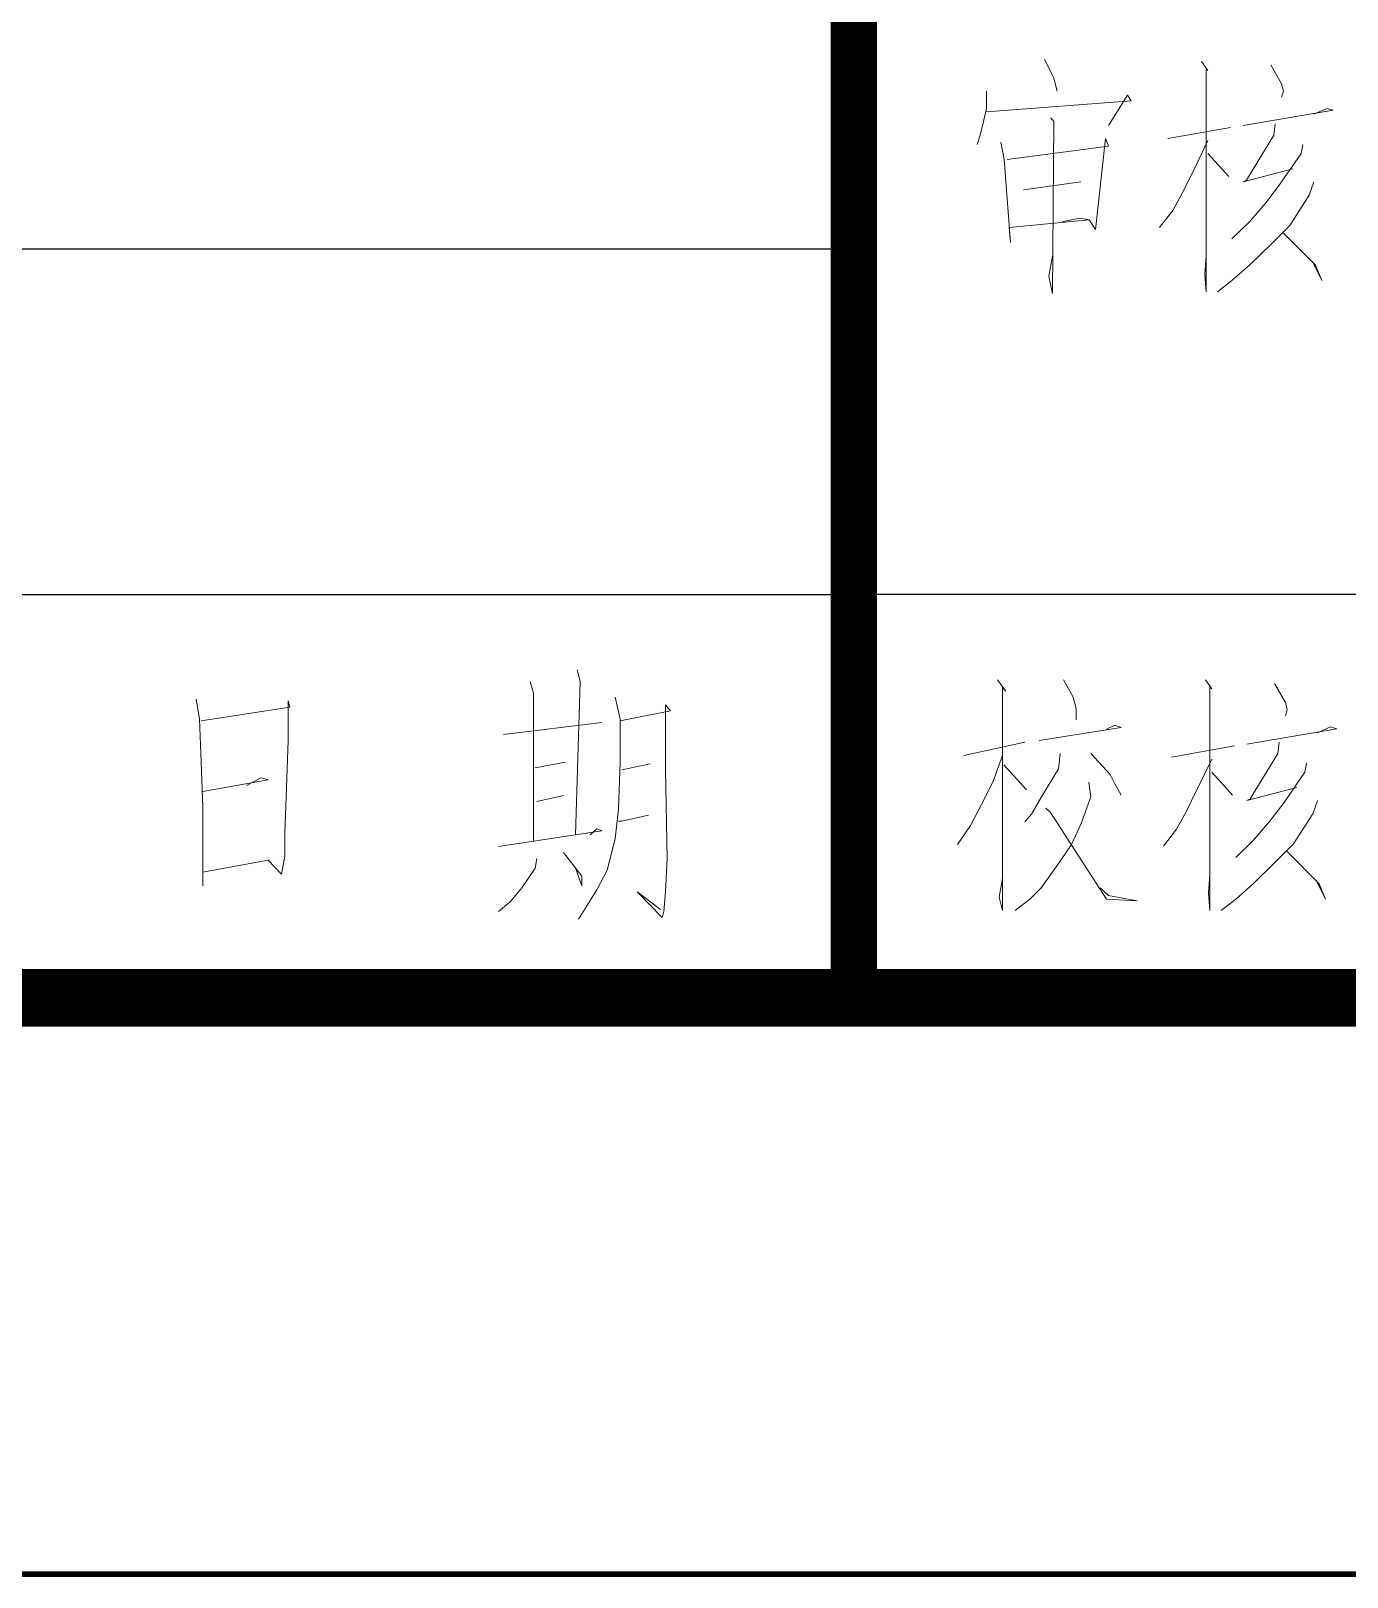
# Model space of a CAD drawing. Extents: x 175045 to 467920, y -30962 to 28493.
# Drawn here: x 447467 to 449751, y -30937 to -28253 of the extents above; entities that cross this region are included whole.
import ezdxf

# ---------------------------------------------------------------- set-up
doc = ezdxf.new("R2010")
doc.units = 0
doc.header["$LTSCALE"] = 1000
doc.header["$MEASUREMENT"] = 0
doc.layers.add('HQ1', color=7, linetype='Continuous')

# ---------------------------------------------------------------- blocks, each defined once
blk = doc.blocks.new('GEDI_WK_A1')
at = {"color": 3}
for points, const_width in [([(0, 0), (841, 0), (841, 594), (0, 594)], 0.1), ([(25, 10), (831, 10), (831, 584), (25, 584)], 1)]:
    blk.add_lwpolyline(points, close=True, dxfattribs=dict(at, const_width=const_width))
blk = doc.blocks.new('GEDI_HQ1_2012')
at = {"layer": 'HQ1', "color": 2}
for p, q in [((0, 0), (0, 37)), ((-65, 13), (0, 13)), ((-65, 7), (0, 7)), ((0, 0), (0, 7)), ((-65, 0), (0, 0))]:
    blk.add_line(p, q, dxfattribs=at)
at = {"layer": 'HQ1', "color": 7, "lineweight": 0}
for points in [[(-4.803, 5.697), (-4.749, 5.493), (-4.832, 2.833)], [(-5.615, 5.493), (-5.557, 5.289), (-5.557, 2.731)], [(-11.411, 5.187), (-11.353, 4.844), (-11.324, 4.094), (-11.295, 3.31), (-11.295, 3.208), (-11.295, 2.662), (-11.295, 1.944), (-11.295, 2.185), (-10.165, 2.389), (-9.932, 2.148), (-9.874, 2.458), (-9.874, 2.866), (-9.845, 3.649), (-9.816, 4.469), (-9.816, 5.154), (-9.787, 5.048), (-11.324, 4.811)], [(-4.14, 5.219), (-4.053, 4.844), (-4.053, 4.094), (-4.082, 3.274), (-4.14, 2.764), (-4.282, 2.218), (-4.457, 1.875), (-4.778, 1.365)], [(-4.053, 4.811), (-3.182, 4.983), (-3.27, 5.085), (-3.27, 4.028), (-3.27, 3.959), (-3.24, 2.422), (-3.27, 1.842), (-3.299, 1.5), (-3.328, 1.398), (-3.761, 1.842), (-3.357, 1.536)], [(-6.078, 4.571), (-4.37, 4.779)], [(-5.528, 3.992), (-5.007, 4.094)], [(-4.024, 3.959), (-3.532, 4.061)], [(-11.295, 3.584), (-10.165, 3.788), (-10.282, 3.82), (-10.541, 3.686)], [(-5.499, 3.412), (-5.036, 3.514)], [(-4.082, 3.07), (-4.024, 3.07), (-3.561, 3.172)], [(-6.166, 2.629), (-4.37, 2.899), (-4.457, 2.935), (-4.574, 2.833)], [(-5.499, 2.422), (-5.528, 2.25), (-5.761, 1.912), (-5.965, 1.671), (-6.166, 1.5)], [(-5.036, 2.524), (-4.719, 2.116), (-4.719, 1.944), (-4.832, 2.25)]]:
    blk.add_lwpolyline(points, dxfattribs=at)

msp = doc.modelspace()

# ---------------------------------------------------------------- linework, layer by layer
at = {"color": 2}
msp.add_line((466895.4, -29231.7), (448895.4, -29231.7), dxfattribs=at)
at = {"color": 7}
msp.add_line((466895.4, -29931.7), (448895.4, -29931.7), dxfattribs=at)
at = {"color": 2, "const_width": 80}
msp.add_lwpolyline([(448895.4, -29931.7), (448895.4, -25931.7)], dxfattribs=at)
at = {"color": 7, "lineweight": 0}
for points in [[(449226, -28302.3), (449242.5, -28335.3), (449248, -28358)], [(449498.9, -28306.3), (449509.9, -28321.9), (449506.7, -28318.8), (449506.7, -28706.2), (449504.4, -28676.4), (449506.7, -28643.5)], [(449618.9, -28312.5), (449637.7, -28345.5), (449640.8, -28358), (449637.7, -28368.2)], [(449125.6, -28358), (449125.6, -28387.8), (449120.1, -28410.6), (449114.6, -28434.1), (449109.2, -28450.6)], [(449125.6, -28394.1), (449376.6, -28374.5), (449370.3, -28365.1), (449337.4, -28417.6)], [(449571, -28417.6), (449727.1, -28391), (449716.1, -28387.8), (449693.4, -28398)], [(449237, -28404.3), (449242.5, -28410.6), (449240.1, -28709.3), (449233.8, -28679.5), (449240.1, -28643.5)], [(449626.7, -28414.5), (449624.4, -28434.1), (449576.5, -28512.5), (449571, -28515.6), (449657.3, -28492.9)], [(449303.6, -28581.5), (449314.6, -28598), (449331.9, -28440.4), (449337.4, -28453.7), (449161.7, -28476.4)], [(449549.1, -28420.8), (449440.1, -28440.4)], [(449150.7, -28446.6), (449156.2, -28476.4), (449167.2, -28620.7), (449164.8, -28594.8), (449303.6, -28581.5), (449287.2, -28578.4), (449256.6, -28584.7)], [(449509.9, -28443.5), (449484.8, -28496), (449465.2, -28535.2), (449448.7, -28565), (449426, -28594.8)], [(449509.9, -28466.2), (449546, -28506.2)], [(449674.6, -28450.6), (449671.4, -28466.2), (449637.7, -28515.6), (449635.4, -28518.8), (449610.3, -28551.7), (449582, -28584.7), (449551.4, -28614.5)], [(449189.9, -28529), (449289.5, -28515.6)], [(449693.4, -28515.6), (449685.5, -28538.4), (449651.8, -28590.9), (449618.9, -28623.9), (449582, -28659.9), (449551.4, -28686.6), (449526.3, -28706.2)], [(449640.8, -28604.3), (449696.5, -28659.9), (449707.5, -28686.6), (449691, -28653.7)], [(449144.9, -29379.8), (449159.1, -29399.4), (449153.6, -29393.1), (449153.6, -29779.7), (449147.3, -29757), (449153.6, -29724.1)], [(449259.4, -29379.8), (449275.9, -29409.6), (449281.4, -29429.2), (449281.4, -29448.8)], [(449505.5, -29379.8), (449516.5, -29395.5), (449513.3, -29392.4), (449513.3, -29779.7), (449511, -29749.9), (449513.3, -29717)], [(449625.5, -29386.1), (449644.3, -29419), (449647.4, -29431.6), (449644.3, -29441.8)], [(449217.1, -29484.9), (449359, -29462.1), (449348, -29458.2), (449333.9, -29465.3)], [(449577.6, -29491.2), (449733.7, -29464.5), (449722.7, -29461.4), (449700, -29471.6)], [(449192, -29488), (449086.1, -29510.8)], [(449633.3, -29488), (449630.9, -29507.6), (449583.1, -29586.1), (449577.6, -29589.2), (449663.9, -29566.4)], [(449153.6, -29510.8), (449136.3, -29557), (449116.7, -29596.2), (449097.9, -29632.3), (449075.1, -29665.3)], [(449253.2, -29507.6), (449250.8, -29534.3), (449222.6, -29579.8), (449203.8, -29612.7), (449192, -29626)], [(449306.5, -29507.6), (449340.2, -29543.7), (449348, -29560.2), (449359, -29579.8)], [(449555.7, -29494.3), (449446.7, -29513.9)], [(449155.9, -29527.2), (449195.1, -29570.4)], [(449516.5, -29517), (449491.4, -29569.6), (449471.8, -29608.8), (449455.3, -29638.6), (449432.5, -29668.4)], [(449516.5, -29539.8), (449552.5, -29579.8)], [(449681.1, -29524.1), (449678, -29539.8), (449644.3, -29589.2), (449641.9, -29592.3), (449616.8, -29625.3), (449588.6, -29658.2), (449558, -29688)], [(449303.3, -29557), (449306.5, -29582.9), (449290, -29629.2), (449272.8, -29665.3), (449253.2, -29694.3), (449236.7, -29717.8), (449220.2, -29740.5), (449200.6, -29760.1), (449175.5, -29779.7)], [(449700, -29589.2), (449692.1, -29611.9), (449658.4, -29664.5), (449625.5, -29697.4), (449588.6, -29733.5), (449558, -29760.1), (449532.9, -29779.7)], [(449228.8, -29602.5), (449236.7, -29609.6), (449333.9, -29760.1), (449387.3, -29763.3), (449337.1, -29753.9), (449322.9, -29740.5)], [(449647.4, -29677.8), (449703.1, -29733.5), (449714.1, -29760.1), (449697.6, -29727.2)]]:
    msp.add_lwpolyline(points, dxfattribs=at)

# ---------------------------------------------------------------- block references
at = {"xscale": 100, "yscale": 100, "zscale": 100}
for name, p in [('GEDI_WK_A1', (383795.4, -30931.7)), ('GEDI_HQ1_2012', (448895.4, -29931.7))]:
    msp.add_blockref(name, p, dxfattribs=at)

doc.saveas('drawing.dxf')
